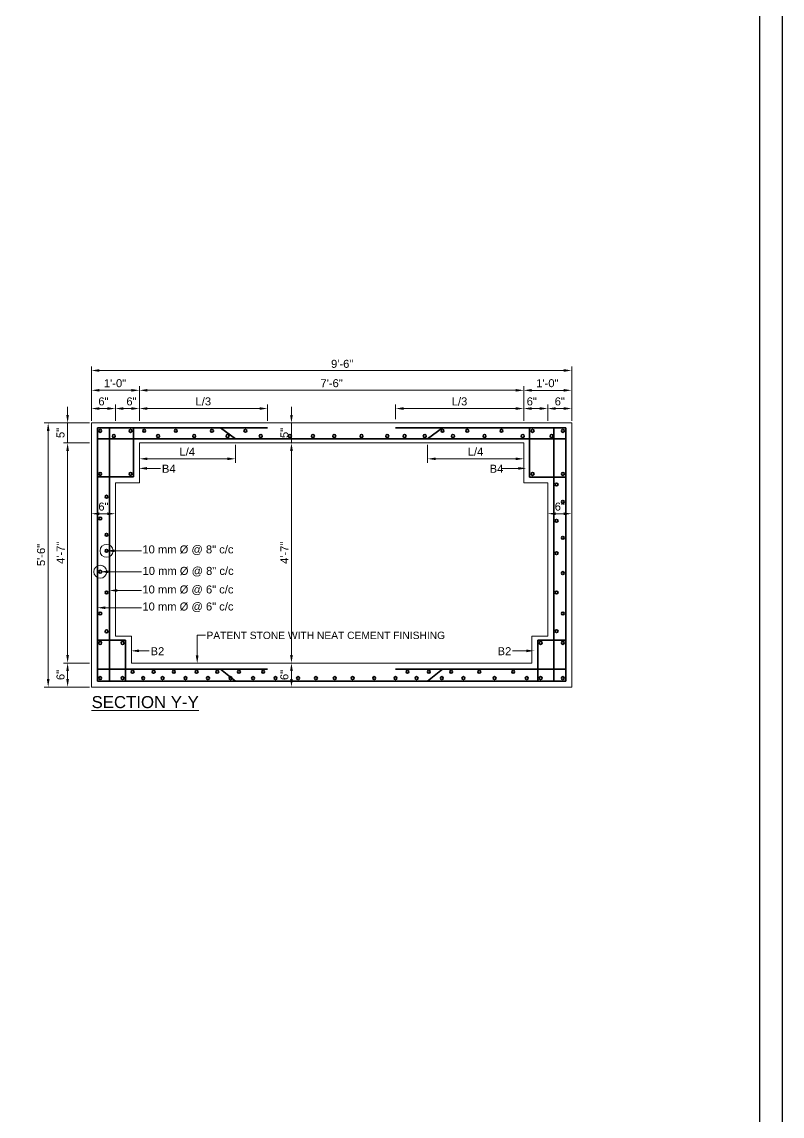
# Model space of a CAD drawing. Extents: x 52891 to 66536, y -48165 to -44533.
# Drawn here: x 65498.6 to 65688.5, y -45026 to -44752.5 of the extents above; entities that cross this region are included whole.
import ezdxf

# ---------------------------------------------------------------- set-up
doc = ezdxf.new("R2010")
doc.units = 0
doc.header["$MEASUREMENT"] = 0
for name, color, linetype, lineweight in [('1dim', 251, 'Continuous', 13), ('DIM', 8, 'Continuous', 13), ('ROD', 1, 'Continuous', 35), ('WALL', 7, 'Continuous', 30), ('WIN', 4, 'Continuous', 13)]:
    doc.layers.add(name, color=color, linetype=linetype, lineweight=lineweight)
doc.layers.add('Layer1', color=174, linetype='Continuous')
doc.styles.add('Arial', font='arial.ttf')

# ---------------------------------------------------------------- blocks, each defined once
blk = doc.blocks.new('L')
at = {"layer": 'Layer1', "color": 4}
blk.add_lwpolyline([(-781.98, 548.61), (4.12, 548.61), (4.12, -4.12), (-781.98, -4.12)], close=True, dxfattribs=at)
at = {"layer": 'Layer1', "color": 1}
blk.add_lwpolyline([(-777.86, 544.49), (0, 544.49), (0, 0), (-777.86, 0)], close=True, dxfattribs=at)

msp = doc.modelspace()

# ---------------------------------------------------------------- linework, layer by layer
at = {"layer": 'DIM', "linetype": 'Continuous', "lineweight": 9}
for p, q in [((65515.91, -44852.24, -2.44), (65515.91, -44838.63, -2.44)), ((65517.91, -44839.63, -2.44), (65633.91, -44839.63, -2.44)), ((65635.91, -44852.24, -2.44), (65635.91, -44838.63, -2.44)), ((65515.91, -44852.24, -0.49), (65515.91, -44843.58, -0.49)), ((65525.91, -44844.58, -0.49), (65517.91, -44844.58, -0.49)), ((65527.91, -44852.24, -2.44), (65527.91, -44843.58, -2.44)), ((65527.91, -44852.24, -0.49), (65527.91, -44843.58, -0.49)), ((65529.91, -44844.58, -2.44), (65621.91, -44844.58, -2.44)), ((65623.91, -44852.24, -2.44), (65623.91, -44843.58, -2.44)), ((65623.91, -44852.24, -0.49), (65623.91, -44843.59, -0.49)), ((65625.91, -44844.59, -0.49), (65633.91, -44844.59, -0.49)), ((65635.91, -44852.24, -0.49), (65635.91, -44843.59, -0.49)), ((65515.91, -44852.24, -0.49), (65515.91, -44848.14, -0.49)), ((65521.91, -44852.24, -0.49), (65521.91, -44848.14, -0.49)), ((65521.91, -44852.24, -0.49), (65521.91, -44848.14, -0.49)), ((65527.91, -44852.24, -0.49), (65527.91, -44848.14, -0.49)), ((65527.91, -44852.24, -0.49), (65527.91, -44848.14, -0.49)), ((65559.91, -44852.24, -0.49), (65559.91, -44848.14, -0.49)), ((65591.91, -44851.82, -0.49), (65591.91, -44848.14, -0.49)), ((65623.91, -44852.24, -0.49), (65623.91, -44848.14, -0.49)), ((65623.91, -44852.24, -0.49), (65623.91, -44848.14, -0.49)), ((65629.91, -44852.24, -0.49), (65629.91, -44848.14, -0.49)), ((65629.91, -44852.24, -0.49), (65629.91, -44848.14, -0.49)), ((65635.91, -44852.24, -0.49), (65635.91, -44848.14, -0.49)), ((65509.97, -44850.74, -0.49), (65509.97, -44848.74, -0.49)), ((65519.91, -44849.14, -0.49), (65517.91, -44849.14, -0.49)), ((65525.91, -44849.14, -0.49), (65523.91, -44849.14, -0.49)), ((65529.91, -44849.14, -0.49), (65557.91, -44849.14, -0.49)), ((65565.89, -44850.74, -0.49), (65565.89, -44848.74, -0.49)), ((65621.91, -44849.14, -0.49), (65593.91, -44849.14, -0.49)), ((65625.91, -44849.14, -0.49), (65627.91, -44849.14, -0.49)), ((65631.91, -44849.14, -0.49), (65633.91, -44849.14, -0.49)), ((65515.41, -44852.74, -0.49), (65504.12, -44852.74, -0.49)), ((65515.41, -44852.74, -0.49), (65508.97, -44852.74, -0.49)), ((65509.97, -44857.74, -0.49), (65509.97, -44852.74, -0.49)), ((65567.38, -44852.74, -0.49), (65564.89, -44852.74, -0.49)), ((65565.89, -44852.74, -0.49), (65565.89, -44857.74, -0.49)), ((65505.12, -44854.74, -0.49), (65505.12, -44916.74, -0.49)), ((65515.41, -44857.74, -0.49), (65508.97, -44857.74, -0.49)), ((65515.41, -44857.74, -0.49), (65508.97, -44857.74, -0.49)), ((65527.91, -44858.24, -0.49), (65527.91, -44862.7, -0.49)), ((65551.91, -44858.24, -0.49), (65551.91, -44862.7, -0.49)), ((65567.41, -44857.74, 0.49), (65564.89, -44857.74, 0.49)), ((65567.38, -44857.74, -0.49), (65564.89, -44857.74, -0.49)), ((65599.91, -44858.24, -0.49), (65599.91, -44862.7, -0.49)), ((65623.91, -44858.24, -0.49), (65623.91, -44862.7, -0.49)), ((65509.97, -44859.74, -0.49), (65509.97, -44861.74, -0.49)), ((65509.97, -44910.74, -0.49), (65509.97, -44859.74, -0.49)), ((65529.91, -44861.7, -0.49), (65549.91, -44861.7, -0.49)), ((65565.89, -44910.74, 0.49), (65565.89, -44859.74, 0.49)), ((65565.89, -44859.74, -0.49), (65565.89, -44861.74, -0.49)), ((65621.91, -44861.7, -0.49), (65601.91, -44861.7, -0.49)), ((65515.91, -44876.09, -0.49), (65515.91, -44874.42, -0.49)), ((65517.91, -44875.42, -0.49), (65519.91, -44875.42, -0.49)), ((65521.91, -44876.09, -0.49), (65521.91, -44874.42, -0.49)), ((65629.91, -44876.09, -0.49), (65629.91, -44874.42, -0.49)), ((65631.91, -44875.42, -0.49), (65633.91, -44875.42, -0.49)), ((65635.91, -44876.09, -0.49), (65635.91, -44874.42, -0.49)), ((65515.41, -44912.74, -0.49), (65508.97, -44912.74, -0.49)), ((65515.41, -44912.74, -0.49), (65508.97, -44912.74, -0.49)), ((65570.07, -44912.74, 0.49), (65564.89, -44912.74, 0.49)), ((65570.07, -44912.74, -0.49), (65564.89, -44912.74, -0.49)), ((65509.97, -44914.74, -0.49), (65509.97, -44916.74, -0.49)), ((65565.89, -44914.74, -0.49), (65565.89, -44916.74, -0.49)), ((65515.41, -44918.74, -0.49), (65504.12, -44918.74, -0.49)), ((65515.41, -44918.74, -0.49), (65508.97, -44918.74, -0.49)), ((65570.07, -44918.74, -0.49), (65564.89, -44918.74, -0.49))]:
    msp.add_line(p, q, dxfattribs=at)
at = {"layer": 'DIM'}
for p, q in [((65529.83, -44864.09, -2.44), (65533.15, -44864.09, -2.44)), ((65622.57, -44864.09, -2.44), (65618.48, -44864.09, -2.44)), ((65521.7, -44884.7, -2.44), (65528.43, -44884.7, -2.44)), ((65520.14, -44889.92, -2.44), (65528.43, -44889.92, -2.44)), ((65522.41, -44894.61, -2.44), (65528.43, -44894.61, -2.44)), ((65519.41, -44898.91, -2.44), (65528.43, -44898.91, -2.44)), ((65542.34, -44910.85, -2.44), (65542.34, -44905.78, -2.44)), ((65542.34, -44905.78, -2.44), (65544.45, -44905.78, -2.44)), ((65527.83, -44909.69, -2.44), (65530.33, -44909.69, -2.44)), ((65624.57, -44909.69, -2.44), (65621.09, -44909.69, -2.44))]:
    msp.add_line(p, q, dxfattribs=at)
for centre in [(65519.7, -44884.7, -0.49), (65518.14, -44889.92, -0.49)]:
    msp.add_circle(centre, 1.62, dxfattribs=at)
for points in [[(65517.91, -44839.29, -2.44), (65517.91, -44839.96, -2.44), (65515.91, -44839.63, -2.44)], [(65633.91, -44839.29, -2.44), (65633.91, -44839.96, -2.44), (65635.91, -44839.63, -2.44)], [(65517.91, -44844.25, -0.49), (65517.91, -44844.91, -0.49), (65515.91, -44844.58, -0.49)], [(65525.91, -44844.25, -0.49), (65525.91, -44844.91, -0.49), (65527.91, -44844.58, -0.49)], [(65529.91, -44844.25, -2.44), (65529.91, -44844.91, -2.44), (65527.91, -44844.58, -2.44)], [(65621.91, -44844.25, -2.44), (65621.91, -44844.91, -2.44), (65623.91, -44844.58, -2.44)], [(65625.91, -44844.25, -0.49), (65625.91, -44844.92, -0.49), (65623.91, -44844.59, -0.49)], [(65633.91, -44844.25, -0.49), (65633.91, -44844.92, -0.49), (65635.91, -44844.59, -0.49)], [(65509.64, -44850.74, -0.49), (65510.3, -44850.74, -0.49), (65509.97, -44852.74, -0.49)], [(65517.91, -44848.8, -0.49), (65517.91, -44849.47, -0.49), (65515.91, -44849.14, -0.49)], [(65519.91, -44848.8, -0.49), (65519.91, -44849.47, -0.49), (65521.91, -44849.14, -0.49)], [(65523.91, -44848.8, -0.49), (65523.91, -44849.47, -0.49), (65521.91, -44849.14, -0.49)], [(65525.91, -44848.8, -0.49), (65525.91, -44849.47, -0.49), (65527.91, -44849.14, -0.49)], [(65529.91, -44848.8, -0.49), (65529.91, -44849.47, -0.49), (65527.91, -44849.14, -0.49)], [(65557.91, -44848.8, -0.49), (65557.91, -44849.47, -0.49), (65559.91, -44849.14, -0.49)], [(65565.56, -44850.74, -0.49), (65566.23, -44850.74, -0.49), (65565.89, -44852.74, -0.49)], [(65593.91, -44848.8, -0.49), (65593.91, -44849.47, -0.49), (65591.91, -44849.14, -0.49)], [(65621.91, -44848.8, -0.49), (65621.91, -44849.47, -0.49), (65623.91, -44849.14, -0.49)], [(65625.91, -44848.8, -0.49), (65625.91, -44849.47, -0.49), (65623.91, -44849.14, -0.49)], [(65627.91, -44848.8, -0.49), (65627.91, -44849.47, -0.49), (65629.91, -44849.14, -0.49)], [(65631.91, -44848.8, -0.49), (65631.91, -44849.47, -0.49), (65629.91, -44849.14, -0.49)], [(65633.91, -44848.8, -0.49), (65633.91, -44849.47, -0.49), (65635.91, -44849.14, -0.49)], [(65504.79, -44854.74, -0.49), (65505.46, -44854.74, -0.49), (65505.12, -44852.74, -0.49)], [(65509.64, -44859.74, -0.49), (65510.3, -44859.74, -0.49), (65509.97, -44857.74, -0.49)], [(65509.64, -44859.74, -0.49), (65510.3, -44859.74, -0.49), (65509.97, -44857.74, -0.49)], [(65565.56, -44859.74, 0.49), (65566.23, -44859.74, 0.49), (65565.89, -44857.74, 0.49)], [(65565.56, -44859.74, -0.49), (65566.23, -44859.74, -0.49), (65565.89, -44857.74, -0.49)], [(65529.91, -44861.37, -0.49), (65529.91, -44862.03, -0.49), (65527.91, -44861.7, -0.49)], [(65549.91, -44861.37, -0.49), (65549.91, -44862.03, -0.49), (65551.91, -44861.7, -0.49)], [(65601.91, -44861.37, -0.49), (65601.91, -44862.03, -0.49), (65599.91, -44861.7, -0.49)], [(65621.91, -44861.37, -0.49), (65621.91, -44862.03, -0.49), (65623.91, -44861.7, -0.49)], [(65529.83, -44864.43, -2.44), (65527.83, -44864.09, -2.44), (65529.83, -44863.76, -2.44)], [(65622.57, -44863.76, -2.44), (65624.57, -44864.09, -2.44), (65622.57, -44864.43, -2.44)], [(65517.91, -44875.09, -0.49), (65517.91, -44875.75, -0.49), (65515.91, -44875.42, -0.49)], [(65519.91, -44875.09, -0.49), (65519.91, -44875.75, -0.49), (65521.91, -44875.42, -0.49)], [(65631.91, -44875.09, -0.49), (65631.91, -44875.75, -0.49), (65629.91, -44875.42, -0.49)], [(65633.91, -44875.09, -0.49), (65633.91, -44875.75, -0.49), (65635.91, -44875.42, -0.49)], [(65521.7, -44885.03, -2.44), (65519.7, -44884.7, -2.44), (65521.7, -44884.37, -2.44)], [(65520.14, -44890.25, -2.44), (65518.14, -44889.92, -2.44), (65520.14, -44889.58, -2.44)], [(65522.41, -44894.95, -2.44), (65520.41, -44894.61, -2.44), (65522.41, -44894.28, -2.44)], [(65519.41, -44899.25, -2.44), (65517.41, -44898.91, -2.44), (65519.41, -44898.58, -2.44)], [(65509.64, -44910.74, -0.49), (65510.3, -44910.74, -0.49), (65509.97, -44912.74, -0.49)], [(65527.83, -44910.03, -2.44), (65525.83, -44909.69, -2.44), (65527.83, -44909.36, -2.44)], [(65542.67, -44910.85, -2.44), (65542.34, -44912.85, -2.44), (65542, -44910.85, -2.44)], [(65565.56, -44910.74, 0.49), (65566.23, -44910.74, 0.49), (65565.89, -44912.74, 0.49)], [(65624.57, -44909.36, -2.44), (65626.57, -44909.69, -2.44), (65624.57, -44910.03, -2.44)], [(65509.64, -44914.74, -0.49), (65510.3, -44914.74, -0.49), (65509.97, -44912.74, -0.49)], [(65565.56, -44914.74, -0.49), (65566.23, -44914.74, -0.49), (65565.89, -44912.74, -0.49)], [(65504.79, -44916.74, -0.49), (65505.46, -44916.74, -0.49), (65505.12, -44918.74, -0.49)], [(65509.64, -44916.74, -0.49), (65510.3, -44916.74, -0.49), (65509.97, -44918.74, -0.49)], [(65565.56, -44916.74, -0.49), (65566.23, -44916.74, -0.49), (65565.89, -44918.74, -0.49)]]:
    msp.add_solid(points, dxfattribs=at)
at = {"layer": 'ROD', "ltscale": 0.5}
for p, q in [((65517.41, -44917.24, -0.49), (65517.41, -44853.99, -0.49)), ((65520.41, -44917.24, -0.49), (65520.41, -44853.99, -0.49)), ((65631.41, -44917.24, -0.49), (65631.41, -44853.99, -0.49)), ((65634.41, -44917.24, -0.49), (65634.41, -44853.99, -0.49)), ((65559.91, -44914.24, -0.49), (65517.41, -44914.24, -0.49)), ((65554.58, -44914.24, -0.49), (65539.95, -44914.24, -0.49)), ((65602.36, -44914.24, -0.49), (65591.91, -44914.24, -0.49)), ((65634.41, -44914.24, -0.49), (65597.24, -44914.24, -0.49)), ((65634.41, -44917.24, -0.49), (65517.41, -44917.24, -0.49))]:
    msp.add_line(p, q, dxfattribs=at)
at = {"layer": 'ROD'}
for p, q in [((65554.58, -44853.99, -0.49), (65517.41, -44853.99, -0.49)), ((65526.41, -44853.99, -0.49), (65517.41, -44853.99, -0.49)), ((65517.41, -44853.99, -0.49), (65517.41, -44866.24, -0.49)), ((65526.41, -44866.24, -0.49), (65526.41, -44853.99, -0.49)), ((65539.95, -44853.99, -0.49), (65559.91, -44853.99, -0.49)), ((65548.16, -44853.99, -0.49), (65551.91, -44856.74, -0.49)), ((65591.91, -44853.99, -0.49), (65634.41, -44853.99, -0.49)), ((65602.36, -44853.99, -0.49), (65597.24, -44853.99, -0.49)), ((65603.65, -44853.99, -0.49), (65599.91, -44856.74, -0.49)), ((65634.41, -44853.99, -0.49), (65625.36, -44853.99, -0.49)), ((65625.36, -44853.99, -0.49), (65625.36, -44866.28, -0.49)), ((65634.41, -44866.28, -0.49), (65634.41, -44853.99, -0.49)), ((65634.41, -44856.74, -0.49), (65517.41, -44856.74, -0.49)), ((65517.41, -44866.24, -0.49), (65526.41, -44866.24, -0.49)), ((65625.36, -44866.28, -0.49), (65634.41, -44866.28, -0.49)), ((65524.41, -44906.99, -0.49), (65517.41, -44906.99, -0.49)), ((65517.41, -44906.99, -0.49), (65517.41, -44917.24, -0.49)), ((65524.41, -44917.24, -0.49), (65524.41, -44906.99, -0.49)), ((65627.41, -44917.24, -0.49), (65627.41, -44906.99, -0.49)), ((65627.41, -44906.99, -0.49), (65634.41, -44906.99, -0.49)), ((65634.41, -44906.99, -0.49), (65634.41, -44917.24, -0.49)), ((65548.16, -44914.24, -0.49), (65551.91, -44917.24, -0.49)), ((65603.65, -44914.24, -0.49), (65599.91, -44917.24, -0.49)), ((65517.41, -44917.24, -0.49), (65524.41, -44917.24, -0.49)), ((65634.41, -44917.24, -0.49), (65627.41, -44917.24, -0.49))]:
    msp.add_line(p, q, dxfattribs=at)
at = {"layer": 'ROD', "ltscale": 0.5}
for centre, start, end in [((65518.12, -44854.73, -0.49), 0, 180), ((65518.12, -44854.73, -0.49), 180, 0), ((65521.51, -44856, -0.49), 0, 180), ((65521.51, -44856, -0.49), 180, 0), ((65525.7, -44854.73, -0.49), 0, 180), ((65525.7, -44854.73, -0.49), 180, 0), ((65529.1, -44854.71, -0.49), 0, 180), ((65529.1, -44854.71, -0.49), 180, 0), ((65532.56, -44856, -0.49), 0, 180), ((65532.56, -44856, -0.49), 180, 0), ((65537, -44854.71, -0.49), 0, 180), ((65537, -44854.71, -0.49), 180, 0), ((65541.6, -44856, -0.49), 0, 180), ((65541.6, -44856, -0.49), 180, 0), ((65546.04, -44854.71, -0.49), 0, 180), ((65546.04, -44854.71, -0.49), 180, 0), ((65549.95, -44856, -0.49), 0, 180), ((65549.95, -44856, -0.49), 180, 0), ((65554.39, -44854.71, -0.49), 0, 180), ((65554.39, -44854.71, -0.49), 180, 0), ((65558.22, -44856, -0.49), 0, 180), ((65558.22, -44856, -0.49), 180, 0), ((65565.51, -44856, -0.49), 0, 180), ((65565.51, -44856, -0.49), 180, 0), ((65571.26, -44856, -0.49), 0, 180), ((65571.26, -44856, -0.49), 180, 0), ((65576.58, -44856, -0.49), 0, 180), ((65576.58, -44856, -0.49), 180, 0), ((65583.39, -44856, -0.49), 0, 180), ((65583.39, -44856, -0.49), 180, 0), ((65589.83, -44856, -0.49), 0, 180), ((65589.83, -44856, -0.49), 180, 0), ((65594.16, -44856, -0.49), 0, 180), ((65594.16, -44856, -0.49), 180, 0), ((65599.18, -44856, -0.49), 0, 180), ((65599.18, -44856, -0.49), 180, 0), ((65603.62, -44854.71, -0.49), 0, 180), ((65603.62, -44854.71, -0.49), 180, 0), ((65606.24, -44856, -0.49), 0, 180), ((65606.24, -44856, -0.49), 180, 0), ((65609.8, -44854.69, -0.49), 0, 180), ((65609.8, -44854.69, -0.49), 180, 0), ((65614.12, -44856, -0.49), 0, 180), ((65614.12, -44856, -0.49), 180, 0), ((65618.35, -44854.69, -0.49), 0, 180), ((65618.35, -44854.69, -0.49), 180, 0), ((65623.65, -44856, -0.49), 0, 180), ((65623.65, -44856, -0.49), 180, 0), ((65626.12, -44854.73, -0.49), 0, 180), ((65626.12, -44854.73, -0.49), 180, 0), ((65630.87, -44856, -0.49), 0, 180), ((65630.87, -44856, -0.49), 180, 0), ((65633.7, -44854.73, -0.49), 0, 180), ((65633.7, -44854.73, -0.49), 180, 0), ((65518.12, -44865.49, -0.49), 0, 180), ((65518.12, -44865.49, -0.49), 180, 0), ((65525.7, -44865.49, -0.49), 0, 180), ((65525.7, -44865.49, -0.49), 180, 0), ((65626.12, -44865.49, -0.49), 0, 180), ((65626.12, -44865.49, -0.49), 180, 0), ((65633.7, -44865.49, -0.49), 0, 180), ((65633.7, -44865.49, -0.49), 180, 0), ((65632.12, -44868.13, -0.49), 0, 180), ((65632.12, -44868.13, -0.49), 180, 0), ((65519.7, -44871.17, -0.49), 0, 180), ((65519.7, -44871.17, -0.49), 180, 0), ((65633.68, -44872.47, -0.49), 0, 180), ((65633.68, -44872.47, -0.49), 180, 0), ((65518.14, -44876.63, -0.49), 0, 180), ((65518.14, -44876.63, -0.49), 180, 0), ((65632.12, -44877.2, -0.49), 0, 180), ((65632.12, -44877.2, -0.49), 180, 0), ((65519.7, -44880.69, -0.49), 0, 180), ((65519.7, -44880.69, -0.49), 180, 0), ((65633.68, -44881.44, -0.49), 0, 180), ((65633.68, -44881.44, -0.49), 180, 0), ((65519.7, -44884.7, -0.49), 0, 180), ((65519.7, -44884.7, -0.49), 180, 0), ((65632.12, -44885.29, -0.49), 0, 180), ((65632.12, -44885.29, -0.49), 180, 0), ((65518.14, -44889.92, -0.49), 0, 180), ((65518.14, -44889.92, -0.49), 180, 0), ((65633.68, -44890.26, -0.49), 0, 180), ((65633.68, -44890.26, -0.49), 180, 0), ((65519.7, -44895.11, -0.49), 0, 180), ((65632.12, -44895.11, -0.49), 0, 180), ((65519.7, -44895.11, -0.49), 180, 0), ((65632.12, -44895.11, -0.49), 180, 0), ((65518.14, -44900.37, -0.49), 0, 180), ((65633.68, -44900.37, -0.49), 0, 180), ((65518.14, -44900.37, -0.49), 180, 0), ((65633.68, -44900.37, -0.49), 180, 0), ((65519.7, -44904.82, -0.49), 0, 180), ((65519.7, -44904.82, -0.49), 180, 0), ((65632.12, -44904.76, -0.49), 0, 180), ((65632.12, -44904.76, -0.49), 180, 0), ((65518.12, -44907.73, -0.49), 0, 180), ((65518.12, -44907.73, -0.49), 180, 0), ((65523.7, -44907.73, -0.49), 0, 180), ((65523.7, -44907.73, -0.49), 180, 0), ((65628.14, -44907.72, -0.49), 0, 180), ((65628.14, -44907.72, -0.49), 180, 0), ((65633.68, -44907.72, -0.49), 0, 180), ((65633.68, -44907.72, -0.49), 180, 0), ((65518.12, -44916.49, -0.49), 0, 180), ((65518.12, -44916.49, -0.49), 180, 0), ((65523.7, -44916.49, -0.49), 0, 180), ((65523.7, -44916.49, -0.49), 180, 0), ((65526.2, -44914.95, -0.49), 0, 180), ((65526.2, -44914.95, -0.49), 180, 0), ((65528.86, -44916.5, -0.49), 0, 180), ((65528.86, -44916.5, -0.49), 180, 0), ((65531.47, -44914.95, -0.49), 0, 180), ((65531.47, -44914.95, -0.49), 180, 0), ((65533.7, -44916.5, -0.49), 0, 180), ((65533.7, -44916.5, -0.49), 180, 0), ((65536.51, -44914.95, -0.49), 0, 180), ((65536.51, -44914.95, -0.49), 180, 0), ((65539.42, -44916.5, -0.49), 0, 180), ((65539.42, -44916.5, -0.49), 180, 0), ((65542.19, -44914.95, -0.49), 0, 180), ((65542.19, -44914.95, -0.49), 180, 0), ((65545.04, -44916.5, -0.49), 0, 180), ((65545.04, -44916.5, -0.49), 180, 0), ((65547.35, -44914.95, -0.49), 0, 180), ((65547.35, -44914.95, -0.49), 180, 0), ((65550.66, -44916.5, -0.49), 0, 180), ((65550.66, -44916.5, -0.49), 180, 0), ((65552.76, -44914.95, -0.49), 0, 180), ((65552.76, -44914.95, -0.49), 180, 0), ((65556.29, -44916.5, -0.49), 0, 180), ((65556.29, -44916.5, -0.49), 180, 0), ((65558.81, -44914.95, -0.49), 0, 180), ((65558.81, -44914.95, -0.49), 180, 0), ((65561.91, -44916.5, -0.49), 0, 180), ((65561.91, -44916.5, -0.49), 180, 0), ((65567.53, -44916.5, -0.49), 0, 180), ((65567.53, -44916.5, -0.49), 180, 0), ((65572, -44916.5, -0.49), 0, 180), ((65572, -44916.5, -0.49), 180, 0), ((65576.71, -44916.5, -0.49), 0, 180), ((65576.71, -44916.5, -0.49), 180, 0), ((65581.18, -44916.5, -0.49), 0, 180), ((65581.18, -44916.5, -0.49), 180, 0), ((65586.56, -44916.5, -0.49), 0, 180), ((65586.56, -44916.5, -0.49), 180, 0), ((65591.88, -44916.5, -0.49), 0, 180), ((65591.88, -44916.5, -0.49), 180, 0), ((65594.87, -44914.95, -0.49), 0, 180), ((65594.87, -44914.95, -0.49), 180, 0), ((65597.15, -44916.5, -0.49), 0, 180), ((65597.15, -44916.5, -0.49), 180, 0), ((65600.21, -44914.95, -0.49), 0, 180), ((65600.21, -44914.95, -0.49), 180, 0), ((65603.45, -44916.5, -0.49), 0, 180), ((65603.45, -44916.5, -0.49), 180, 0), ((65605.78, -44914.95, -0.49), 0, 180), ((65605.78, -44914.95, -0.49), 180, 0), ((65608.83, -44916.5, -0.49), 0, 180), ((65608.83, -44916.5, -0.49), 180, 0), ((65612.81, -44914.95, -0.49), 0, 180), ((65612.81, -44914.95, -0.49), 180, 0), ((65616.63, -44916.5, -0.49), 0, 180), ((65616.63, -44916.5, -0.49), 180, 0), ((65621.28, -44914.95, -0.49), 0, 180), ((65621.28, -44914.95, -0.49), 180, 0), ((65624.67, -44916.5, -0.49), 0, 180), ((65624.67, -44916.5, -0.49), 180, 0), ((65628.14, -44916.5, -0.49), 0, 180), ((65628.14, -44916.5, -0.49), 180, 0), ((65633.68, -44916.5, -0.49), 0, 180), ((65633.68, -44916.5, -0.49), 180, 0)]:
    msp.add_arc(centre, 0.36, start, end, dxfattribs=at)
at = {"layer": 'WIN'}
for p, q in [((65635.91, -44852.74, -0.49), (65515.91, -44852.74, -0.49)), ((65515.91, -44852.74, -0.49), (65515.91, -44918.74, -0.49)), ((65635.91, -44852.74, -0.49), (65635.91, -44918.74, -0.49)), ((65623.91, -44857.74, -0.49), (65527.91, -44857.74, -0.49)), ((65527.91, -44867.74, -0.49), (65527.91, -44857.74, -0.49)), ((65623.91, -44857.74, -0.49), (65623.91, -44867.74, -0.49)), ((65521.91, -44905.99, -0.49), (65521.91, -44867.74, -0.49)), ((65521.91, -44867.74, -0.49), (65527.91, -44867.74, -0.49)), ((65623.91, -44867.74, -0.49), (65629.91, -44867.74, -0.49)), ((65629.91, -44905.99, -0.49), (65629.91, -44867.74, -0.49)), ((65525.91, -44905.99, -0.49), (65521.91, -44905.99, -0.49)), ((65525.91, -44912.74, -0.49), (65525.91, -44905.99, -0.49)), ((65625.91, -44905.99, -0.49), (65629.91, -44905.99, -0.49)), ((65625.91, -44912.74, -0.49), (65625.91, -44905.99, -0.49)), ((65625.91, -44912.74, -0.49), (65525.91, -44912.74, -0.49)), ((65635.91, -44918.74, -0.49), (65515.91, -44918.74, -0.49))]:
    msp.add_line(p, q, dxfattribs=at)

# ---------------------------------------------------------------- block references
at = {"layer": 'WALL', "xscale": 1.370411425996281, "yscale": 1.370411425996281, "zscale": 1.370411425990245}
msp.add_blockref('L', (65682.8, -45361.02), dxfattribs=at)

# ---------------------------------------------------------------- texts
at = {"layer": '1dim', "style": 'Arial'}
msp.add_text('%%USECTION Y-Y', height=3, dxfattribs=at).set_placement((65515.96, -44924, -0.49))
at = {"layer": 'DIM', "style": 'Arial'}
for s, height, p in [('9\'-6"', 2, (65575.78, -44838.96, -2.44)), ('1\'-0"', 2, (65519.04, -44843.8, -0.49)), ('7\'-6"', 2, (65573.14, -44843.8, -2.44)), ('1\'-0"', 2, (65627.04, -44843.8, -0.49)), ('6"', 2, (65517.65, -44848.35, -0.49)), ('6"', 2, (65524.65, -44848.35, -0.49)), ('L/3', 2, (65541.93, -44848.35, -0.49)), ('L/3', 2, (65605.93, -44848.35, -0.49)), ('6"', 2, (65624.65, -44848.35, -0.49)), ('6"', 2, (65631.65, -44848.35, -0.49)), ('L/4', 2, (65537.93, -44860.92, -0.49)), ('L/4', 2, (65609.93, -44860.92, -0.49)), ('B4', 2, (65533.53, -44865.18, -0.49)), ('B4', 2, (65615.4, -44865.18, -0.49)), ('6"', 2, (65517.65, -44874.64, -0.49)), ('6"', 2, (65631.65, -44874.64, -0.49)), ('10 mm %%C @ 8" c/c', 2, (65528.65, -44885.34, -0.49)), ('10 mm %%C @ 8" c/c', 2, (65528.69, -44890.71, -0.49)), ('10 mm %%C @ 6" c/c', 2, (65528.65, -44895.35, -0.49)), ('10 mm %%C @ 6" c/c', 2, (65528.65, -44899.61, -0.49)), ('PATENT STONE WITH NEAT CEMENT FINISHING', 1.8334, (65544.66, -44906.74, -0.49)), ('B2', 2, (65530.7, -44910.78, -0.49)), ('B2', 2, (65617.39, -44910.78, -0.49))]:
    msp.add_text(s, height=height, dxfattribs=at).set_placement(p)
for s, p in [('5"', (65509.19, -44856.5, -0.49)), ('5"', (65565.11, -44856.5, -0.49)), ('5\'-6"', (65504.34, -44888.51, -0.49)), ('4\'-7"', (65509.22, -44887.97, -0.49)), ('4\'-7"', (65565.14, -44887.97, 0.49)), ('6"', (65509.19, -44917, -0.49)), ('6"', (65565.11, -44917, -0.49))]:
    msp.add_text(s, height=2, rotation=90, dxfattribs=at).set_placement(p)

doc.saveas('drawing.dxf')
